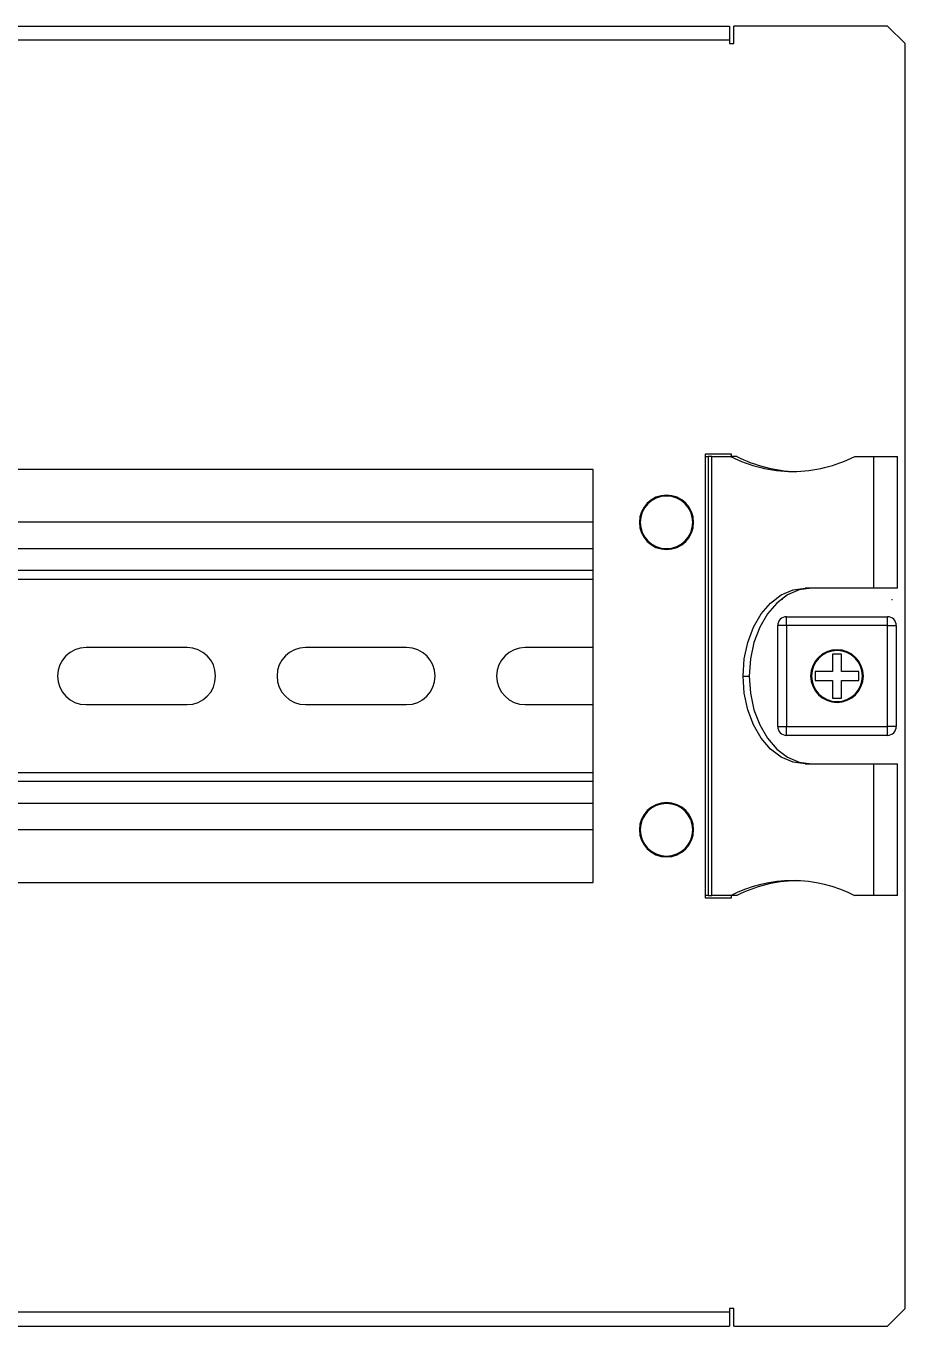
# Model space of a CAD drawing. Header units: millimetres. Extents: x -205 to 4435, y 0 to 4374.
# Drawn here: x 1795 to 1895, y 3629.3 to 3777.3 of the extents above; entities that cross this region are included whole.
import ezdxf

# ---------------------------------------------------------------- set-up
doc = ezdxf.new("R2010")
doc.units = ezdxf.units.MM

# ---------------------------------------------------------------- blocks, each defined once
blk = doc.blocks.new('A$Ca0305565')
at = {"color": 7, "linetype": 'Continuous', "lineweight": 25}
for p, q in [((20, 148), (430, 148)), ((430, 148), (430, 146.4)), ((430.5, 146), (430.5, 148)), ((448, 148), (430.5, 148)), ((450, 146), (448, 148)), ((430, 146.4), (20, 146.4)), ((430, 146.4), (430, 146)), ((430, 146), (430.5, 146)), ((450, 2), (450, 146)), ((427.25, 99.25), (427.25, 48.75)), ((430.25, 99.25), (427.25, 99.25)), ((430.25, 99), (430.25, 99.25)), ((427.25, 99), (427.59, 99)), ((427.59, 99), (427.59, 49)), ((428.01, 99), (427.59, 99)), ((428.01, 49), (428.01, 99)), ((428.01, 99), (430.13, 99)), ((430.84, 99), (430.13, 99)), ((444.27, 99), (446.4, 99)), ((446.4, 99), (449.13, 99)), ((446.4, 99), (446.4, 84)), ((449.13, 84), (449.13, 99)), ((414.5, 97.5), (35.5, 97.5)), ((414.5, 50.5), (414.5, 97.5)), ((414.5, 91.5), (35.5, 91.5)), ((419.84, 91.5), (419.75, 91.5)), ((425.83, 91.5), (425.93, 91.5)), ((414.5, 86), (35.5, 86)), ((446.4, 84), (438.62, 84)), ((449.13, 84), (446.4, 84)), ((436, 82.73), (435.96, 82.71)), ((436, 82.76), (436, 82.73)), ((436.04, 82.71), (436, 82.73)), ((448.46, 82.71), (448.5, 82.73)), ((448.5, 82.76), (448.5, 82.73)), ((448.5, 82.73), (448.54, 82.71)), ((436.5, 79.75), (436.5, 80.75)), ((436.5, 80.75), (448, 80.75)), ((448, 79.75), (448, 80.75)), ((436.5, 79.75), (435.5, 79.75)), ((435.5, 68.25), (435.5, 79.75)), ((436.5, 79.75), (436.5, 68.25)), ((448, 79.75), (436.5, 79.75)), ((448, 68.25), (448, 79.75)), ((448, 79.75), (449, 79.75)), ((449, 79.75), (449, 68.25)), ((368.25, 77.25), (356.75, 77.25)), ((393.25, 77.25), (381.75, 77.25)), ((414.5, 77.25), (406.75, 77.25)), ((442.75, 76.5), (441.75, 76.5)), ((441.75, 76.5), (441.75, 74.5)), ((442.75, 74.5), (442.75, 76.5)), ((441.75, 74.5), (439.75, 74.5)), ((439.75, 74.5), (439.75, 73.5)), ((444.75, 74.5), (442.75, 74.5)), ((444.75, 73.5), (444.75, 74.5)), ((431.55, 74), (432.25, 74)), ((439.75, 73.5), (441.75, 73.5)), ((441.75, 73.5), (441.75, 71.5)), ((442.75, 71.5), (442.75, 73.5)), ((442.75, 73.5), (444.75, 73.5)), ((441.75, 71.5), (442.75, 71.5)), ((356.75, 70.75), (368.25, 70.75)), ((381.75, 70.75), (393.25, 70.75)), ((406.75, 70.75), (414.5, 70.75)), ((435.5, 68.25), (436.5, 68.25)), ((436.5, 67.25), (436.5, 68.25)), ((436.5, 68.25), (448, 68.25)), ((448, 67.25), (448, 68.25)), ((449, 68.25), (448, 68.25)), ((448, 67.25), (436.5, 67.25)), ((438.62, 64), (446.4, 64)), ((446.4, 64), (449.13, 64)), ((446.4, 64), (446.4, 49)), ((449.13, 49), (449.13, 64)), ((414.5, 62), (35.5, 62)), ((414.5, 56.5), (35.5, 56.5)), ((419.84, 56.5), (419.75, 56.5)), ((425.83, 56.5), (425.93, 56.5)), ((35.5, 50.5), (414.5, 50.5)), ((427.59, 49), (427.25, 49)), ((427.59, 49), (428.01, 49)), ((430.13, 49), (428.01, 49)), ((430.84, 49), (430.13, 49)), ((430.25, 48.75), (430.25, 49)), ((446.4, 49), (444.27, 49)), ((449.13, 49), (446.4, 49)), ((427.25, 48.75), (430.25, 48.75)), ((20, 1.6), (430, 1.6)), ((430.5, 2), (430, 2)), ((430, 2), (430, 1.6)), ((430, 1.6), (430, 0)), ((430.5, 0), (430.5, 2)), ((448, 0), (450, 2)), ((20, 0), (430, 0)), ((430.5, 0), (448, 0))]:
    blk.add_line(p, q, dxfattribs=at)
at = {"color": 8, "linetype": 'Continuous', "lineweight": 25}
for p, q in [((414.5, 88.5), (35.5, 88.5)), ((414.5, 85), (35.5, 85)), ((414.5, 63), (35.5, 63)), ((414.5, 59.5), (35.5, 59.5))]:
    blk.add_line(p, q, dxfattribs=at)
at = {"color": 7, "linetype": 'Continuous', "lineweight": 25, "flags": 128}
for points in [[(431.55, 74), (431.68, 75.95), (432.09, 77.83), (432.74, 79.56), (433.62, 81.07), (434.69, 82.31), (435.91, 83.24), (437.24, 83.81), (438.62, 84)], [(439.33, 84), (437.95, 83.81), (436.62, 83.24), (435.4, 82.31), (434.33, 81.07), (433.45, 79.56), (432.79, 77.83), (432.39, 75.95), (432.25, 74)], [(438.62, 64), (437.24, 64.19), (435.91, 64.76), (434.69, 65.69), (433.62, 66.93), (432.74, 68.44), (432.09, 70.17), (431.68, 72.05), (431.55, 74)], [(432.25, 74), (432.39, 72.05), (432.79, 70.17), (433.45, 68.44), (434.33, 66.93), (435.4, 65.69), (436.62, 64.76), (437.95, 64.19), (439.33, 64)]]:
    blk.add_lwpolyline(points, dxfattribs=at)
at = {"color": 7, "linetype": 'Continuous', "lineweight": 25}
for centre, radius, start, end in [((437.28, 113.05), 15.76, 243.0162, 269.7063), ((438, 113.08), 15.8, 243.0298, 268.3816), ((437.12, 113.05), 15.76, 270.2937, 296.9839), ((422.84, 91.5), 3.09, 0, 180), ((422.84, 91.5), 2.99, 0, 180), ((422.84, 91.5), 3.09, 180, 0), ((422.84, 91.5), 2.99, 180, 0), ((436.5, 79.75), 1, 90, 180), ((448, 79.75), 1, 0, 90), ((356.75, 74), 3.25, 90, 270), ((368.25, 74), 3.25, 0, 90), ((381.75, 74), 3.25, 90, 270), ((393.25, 74), 3.25, 0, 90), ((406.75, 74), 3.25, 90, 270), ((442.25, 74), 3, 0, 180), ((442.25, 74), 2.9, 0, 180), ((368.25, 74), 3.25, 270, 0), ((393.25, 74), 3.25, 270, 0), ((442.25, 74), 3, 180, 0), ((442.25, 74), 2.9, 180, 0), ((436.5, 68.25), 1, 180, 270), ((448, 68.25), 1, 270, 0), ((422.84, 56.5), 3.09, 0, 180), ((422.84, 56.5), 2.99, 0, 180), ((422.84, 56.5), 3.09, 180, 0), ((422.84, 56.5), 2.99, 180, 0), ((437.2, 35.21), 15.49, 62.8448, 117.1552), ((438, 34.92), 15.8, 91.6187, 116.9699)]:
    blk.add_arc(centre, radius, start, end, dxfattribs=at)
blk = doc.blocks.new('*U392')
blk.add_blockref('A$Ca0305565', (-12, 536.23))

msp = doc.modelspace()

# ---------------------------------------------------------------- block references
msp.add_blockref('*U392', (1457.04, 3093.02))

doc.saveas('drawing.dxf')
